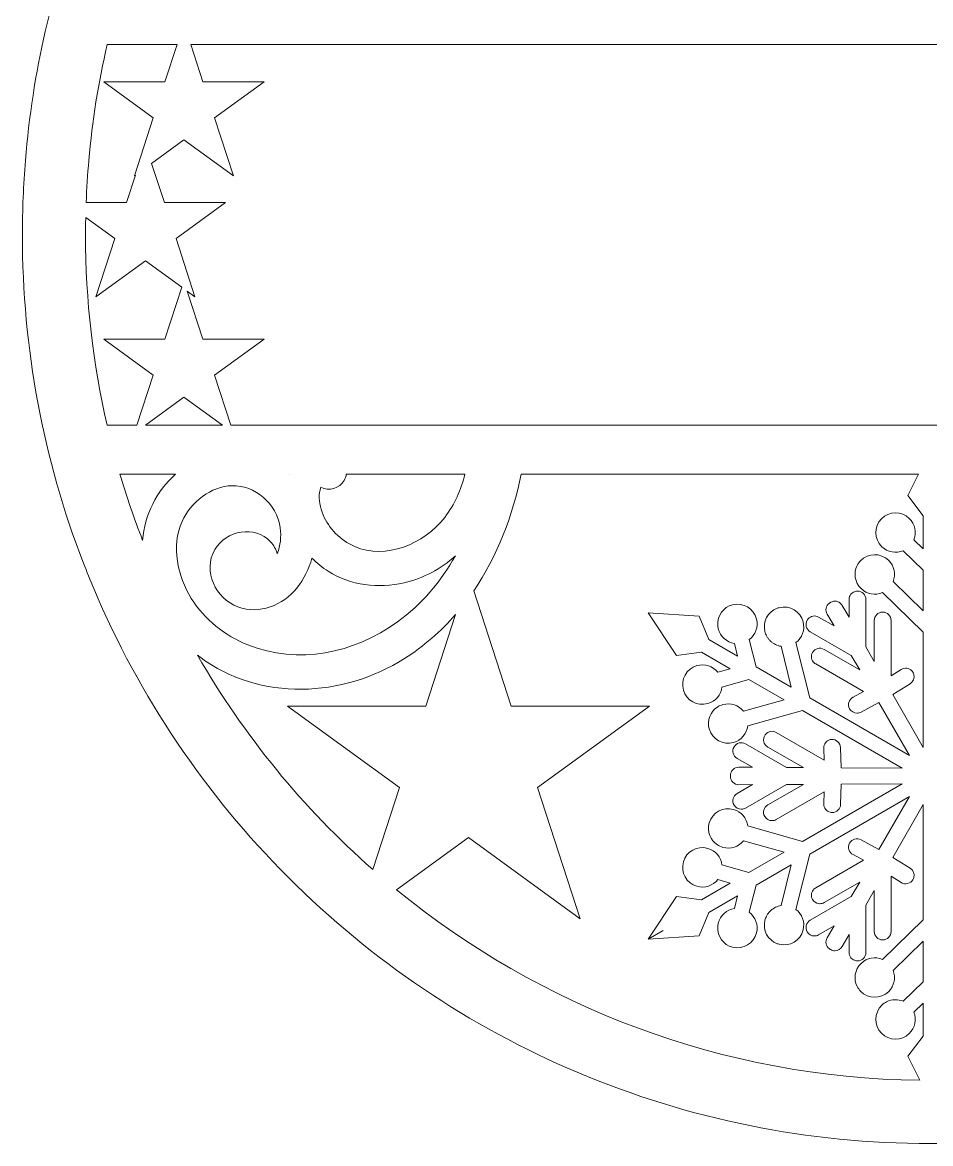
# Model space of a CAD drawing. Extents: x 246 to 394, y -640 to -438.
# Drawn here: x 245.6 to 320, y -640 to -548.1 of the extents above; entities that cross this region are included whole.
import ezdxf

# ---------------------------------------------------------------- set-up
doc = ezdxf.new("R2010")
doc.units = 0
doc.header["$MEASUREMENT"] = 0
doc.layers.add('Layer 1', color=7, linetype='Continuous', lineweight=0)

msp = doc.modelspace()

# ---------------------------------------------------------------- linework, layer by layer
at = {"layer": 'Layer 1'}
for points, knots in [([(394.198, -559.449), (393.622, -552.3), (392.027, -545.335), (389.434, -538.656), (389.165, -537.96), (388.884, -537.267), (388.592, -536.578), (387.313, -533.554), (385.846, -530.634), (384.195, -527.828), (383.716, -527.014), (383.222, -526.209), (382.713, -525.414), (381.444, -523.435), (380.081, -521.517), (378.626, -519.662), (382.792, -522.693), (389.454, -523.118), (392.538, -518.351), (393.004, -517.635), (392.378, -516.842), (391.641, -516.78), (386.961, -516.404), (384.298, -511.363), (383.151, -507.365), (381.705, -502.358), (381.176, -496.789), (377.512, -492.777), (375.919, -491.032), (373.965, -489.822), (371.838, -488.987), (374.557, -488.632), (377.213, -487.965), (379.702, -486.727), (384.34, -484.426), (388.213, -480.031), (388.415, -474.67), (388.644, -468.739), (384.646, -463.649), (380.036, -460.395), (375.05, -456.869), (369.154, -455.006), (363.96, -451.856), (361.463, -450.34), (359.356, -448.497), (357.409, -446.335), (355.699, -444.422), (353.974, -442.392), (351.687, -441.147), (346.576, -438.366), (340.666, -440.994), (337.314, -445.25), (335.457, -447.614), (334.22, -450.354), (333.135, -453.135), (331.911, -456.285), (330.764, -459.47), (329.589, -462.641), (329.38, -463.204), (329.171, -463.76), (328.963, -464.323), (328.511, -462.655), (327.19, -461.285), (325.451, -460.506), (324.026, -459.866), (322.42, -459.456), (320.883, -459.226), (320.59, -459.182), (320.294, -459.161), (320, -459.155), (319.706, -459.161), (319.41, -459.182), (319.117, -459.226), (317.58, -459.456), (315.974, -459.866), (314.549, -460.506), (312.81, -461.285), (311.489, -462.655), (311.037, -464.323), (310.829, -463.76), (310.62, -463.204), (310.411, -462.641), (309.236, -459.47), (308.089, -456.285), (306.865, -453.135), (305.78, -450.354), (304.543, -447.614), (302.686, -445.25), (299.334, -440.994), (293.424, -438.366), (288.313, -441.147), (286.026, -442.392), (284.301, -444.422), (282.591, -446.335), (280.644, -448.497), (278.537, -450.34), (276.04, -451.856), (270.846, -455.006), (264.95, -456.869), (259.964, -460.395), (255.354, -463.649), (251.356, -468.739), (251.585, -474.67), (251.787, -480.031), (255.66, -484.426), (260.298, -486.727), (262.787, -487.965), (265.443, -488.632), (268.162, -488.987), (266.035, -489.822), (264.081, -491.032), (262.488, -492.777), (258.824, -496.789), (258.295, -502.358), (256.849, -507.365), (255.702, -511.363), (253.039, -516.404), (248.359, -516.78), (247.622, -516.842), (246.996, -517.635), (247.462, -518.351), (250.546, -523.118), (257.208, -522.693), (261.374, -519.662), (259.919, -521.517), (258.556, -523.435), (257.287, -525.414), (256.778, -526.209), (256.284, -527.014), (255.805, -527.828), (254.154, -530.634), (252.687, -533.554), (251.408, -536.578), (251.116, -537.267), (250.835, -537.96), (250.566, -538.656), (247.973, -545.335), (246.378, -552.3), (245.802, -559.449), (245.639, -561.47), (245.556, -563.507), (245.556, -565.556), (245.556, -574.849), (247.24, -583.889), (250.566, -592.457), (250.835, -593.152), (251.116, -593.844), (251.408, -594.534), (255.156, -603.398), (260.524, -611.359), (267.36, -618.196), (274.196, -625.031), (282.157, -630.399), (291.022, -634.149), (300.202, -638.03), (309.951, -640), (320, -640), (330.049, -640), (339.798, -638.03), (348.978, -634.149), (357.843, -630.399), (365.804, -625.031), (372.64, -618.196), (379.476, -611.359), (384.844, -603.398), (388.592, -594.534), (388.884, -593.844), (389.165, -593.152), (389.434, -592.457), (392.76, -583.889), (394.444, -574.849), (394.444, -565.556), (394.444, -563.507), (394.361, -561.47), (394.198, -559.449)], [0, 0, 0, 0, 1, 1, 1, 2, 2, 2, 3, 3, 3, 4, 4, 4, 5, 5, 5, 6, 6, 6, 7, 7, 7, 8, 8, 8, 9, 9, 9, 10, 10, 10, 11, 11, 11, 12, 12, 12, 13, 13, 13, 14, 14, 14, 15, 15, 15, 16, 16, 16, 17, 17, 17, 18, 18, 18, 19, 19, 19, 20, 20, 20, 21, 21, 21, 22, 22, 22, 23, 23, 23, 24, 24, 24, 25, 25, 25, 26, 26, 26, 27, 27, 27, 28, 28, 28, 29, 29, 29, 30, 30, 30, 31, 31, 31, 32, 32, 32, 33, 33, 33, 34, 34, 34, 35, 35, 35, 36, 36, 36, 37, 37, 37, 38, 38, 38, 39, 39, 39, 40, 40, 40, 41, 41, 41, 42, 42, 42, 43, 43, 43, 44, 44, 44, 45, 45, 45, 46, 46, 46, 47, 47, 47, 48, 48, 48, 49, 49, 49, 50, 50, 50, 51, 51, 51, 52, 52, 52, 53, 53, 53, 54, 54, 54, 55, 55, 55, 56, 56, 56, 57, 57, 57, 58, 58, 58, 58]), ([(250.997, -559.449), (251.28, -556.218), (251.789, -553.051), (252.502, -549.962), (252.502, -549.962), (258.231, -549.962), (258.231, -549.962), (258.231, -549.962), (257.243, -553.002), (257.243, -553.002), (257.243, -553.002), (252.225, -553.002), (252.225, -553.002), (252.225, -553.002), (256.284, -555.951), (256.284, -555.951), (256.284, -555.951), (254.734, -560.724), (254.734, -560.724), (254.734, -560.724), (254.818, -560.662), (254.818, -560.662), (254.818, -560.662), (254.089, -562.907), (254.089, -562.907), (254.089, -562.907), (250.781, -562.907), (250.781, -562.907), (250.825, -561.747), (250.897, -560.594), (250.997, -559.449)], [0, 0, 0, 0, 1, 1, 1, 2, 2, 2, 3, 3, 3, 4, 4, 4, 5, 5, 5, 6, 6, 6, 7, 7, 7, 8, 8, 8, 9, 9, 9, 10, 10, 10, 10]), ([(381.852, -565.857), (381.852, -565.857), (380.301, -570.629), (380.301, -570.629), (380.301, -570.629), (380.927, -570.174), (380.927, -570.174), (380.927, -570.174), (379.656, -574.085), (379.656, -574.085), (379.656, -574.085), (374.638, -574.085), (374.638, -574.085), (374.638, -574.085), (378.698, -577.034), (378.698, -577.034), (378.698, -577.034), (377.36, -581.151), (377.36, -581.151), (377.36, -581.151), (374.692, -581.151), (374.692, -581.151), (374.692, -581.151), (320, -581.151), (320, -581.151), (320, -581.151), (265.308, -581.151), (265.308, -581.151), (265.308, -581.151), (262.64, -581.151), (262.64, -581.151), (262.64, -581.151), (261.302, -577.034), (261.302, -577.034), (261.302, -577.034), (265.362, -574.085), (265.362, -574.085), (265.362, -574.085), (260.344, -574.085), (260.344, -574.085), (260.344, -574.085), (259.073, -570.174), (259.073, -570.174), (259.073, -570.174), (259.699, -570.629), (259.699, -570.629), (259.699, -570.629), (258.148, -565.857), (258.148, -565.857), (258.148, -565.857), (262.208, -562.907), (262.208, -562.907), (262.208, -562.907), (257.19, -562.907), (257.19, -562.907), (257.19, -562.907), (256.147, -559.697), (256.147, -559.697), (256.147, -559.697), (258.793, -557.774), (258.793, -557.774), (258.793, -557.774), (262.853, -560.724), (262.853, -560.724), (262.853, -560.724), (261.302, -555.951), (261.302, -555.951), (261.302, -555.951), (265.362, -553.002), (265.362, -553.002), (265.362, -553.002), (260.344, -553.002), (260.344, -553.002), (260.344, -553.002), (259.356, -549.962), (259.356, -549.962), (259.356, -549.962), (265.308, -549.962), (265.308, -549.962), (265.308, -549.962), (320, -549.962), (320, -549.962), (320, -549.962), (374.692, -549.962), (374.692, -549.962), (374.692, -549.962), (380.644, -549.962), (380.644, -549.962), (380.644, -549.962), (379.656, -553.002), (379.656, -553.002), (379.656, -553.002), (374.638, -553.002), (374.638, -553.002), (374.638, -553.002), (378.698, -555.951), (378.698, -555.951), (378.698, -555.951), (377.147, -560.724), (377.147, -560.724), (377.147, -560.724), (381.207, -557.774), (381.207, -557.774), (381.207, -557.774), (383.853, -559.697), (383.853, -559.697), (383.853, -559.697), (382.81, -562.907), (382.81, -562.907), (382.81, -562.907), (377.792, -562.907), (377.792, -562.907), (377.792, -562.907), (381.852, -565.857), (381.852, -565.857)], [0, 0, 0, 0, 1, 1, 1, 2, 2, 2, 3, 3, 3, 4, 4, 4, 5, 5, 5, 6, 6, 6, 7, 7, 7, 8, 8, 8, 9, 9, 9, 10, 10, 10, 11, 11, 11, 12, 12, 12, 13, 13, 13, 14, 14, 14, 15, 15, 15, 16, 16, 16, 17, 17, 17, 18, 18, 18, 19, 19, 19, 20, 20, 20, 21, 21, 21, 22, 22, 22, 23, 23, 23, 24, 24, 24, 25, 25, 25, 26, 26, 26, 27, 27, 27, 28, 28, 28, 29, 29, 29, 30, 30, 30, 31, 31, 31, 32, 32, 32, 33, 33, 33, 34, 34, 34, 35, 35, 35, 36, 36, 36, 37, 37, 37, 38, 38, 38, 38]), ([(250.745, -564.124), (250.745, -564.124), (253.13, -565.857), (253.13, -565.857), (253.13, -565.857), (251.58, -570.629), (251.58, -570.629), (251.58, -570.629), (255.639, -567.679), (255.639, -567.679), (255.639, -567.679), (258.62, -569.845), (258.62, -569.845), (258.62, -569.845), (257.243, -574.085), (257.243, -574.085), (257.243, -574.085), (252.225, -574.085), (252.225, -574.085), (252.225, -574.085), (256.284, -577.034), (256.284, -577.034), (256.284, -577.034), (254.947, -581.151), (254.947, -581.151), (254.947, -581.151), (252.5, -581.151), (252.5, -581.151), (251.342, -576.137), (250.73, -570.917), (250.73, -565.556), (250.73, -565.078), (250.736, -564.6), (250.745, -564.124)], [0, 0, 0, 0, 1, 1, 1, 2, 2, 2, 3, 3, 3, 4, 4, 4, 5, 5, 5, 6, 6, 6, 7, 7, 7, 8, 8, 8, 9, 9, 9, 10, 10, 10, 11, 11, 11, 11]), ([(255.636, -581.151), (255.636, -581.151), (258.793, -578.857), (258.793, -578.857), (258.793, -578.857), (261.951, -581.151), (261.951, -581.151), (261.951, -581.151), (255.636, -581.151), (255.636, -581.151)], [0, 0, 0, 0, 1, 1, 1, 2, 2, 2, 3, 3, 3, 3]), ([(258.106, -585.149), (256.538, -586.54), (255.585, -588.493), (255.407, -590.579), (254.716, -588.803), (254.097, -586.992), (253.552, -585.149), (253.552, -585.149), (258.106, -585.149), (258.106, -585.149)], [0, 0, 0, 0, 1, 1, 1, 2, 2, 2, 3, 3, 3, 3]), ([(267.417, -585.149), (267.417, -585.149), (267.418, -585.149), (267.418, -585.149), (267.418, -585.149), (267.418, -585.149), (267.418, -585.15), (267.417, -585.149), (267.417, -585.149), (267.417, -585.149)], [0, 0, 0, 0, 1, 1, 1, 2, 2, 2, 3, 3, 3, 3]), ([(280.177, -588.693), (278.482, -590.896), (275.322, -592.185), (272.794, -591.085), (271.632, -590.579), (270.646, -589.582), (270.207, -588.493), (269.946, -587.846), (269.83, -587.301), (269.915, -586.629), (269.92, -586.589), (269.999, -586.32), (270.025, -586.208), (270.638, -586.636), (271.581, -586.271), (271.925, -585.682), (272.028, -585.506), (272.087, -585.326), (272.107, -585.149), (272.107, -585.149), (281.834, -585.149), (281.834, -585.149), (281.511, -586.423), (280.985, -587.643), (280.177, -588.693)], [0, 0, 0, 0, 1, 1, 1, 2, 2, 2, 3, 3, 3, 4, 4, 4, 5, 5, 5, 6, 6, 6, 7, 7, 7, 8, 8, 8, 8]), ([(276.233, -619.209), (276.233, -619.209), (282.123, -614.93), (282.123, -614.93), (282.123, -614.93), (291.289, -621.59), (291.289, -621.59), (291.289, -621.59), (287.788, -610.814), (287.788, -610.814), (287.788, -610.814), (296.955, -604.154), (296.955, -604.154), (296.955, -604.154), (285.624, -604.154), (285.624, -604.154), (285.624, -604.154), (282.554, -594.706), (282.554, -594.706), (284.491, -591.863), (285.768, -588.549), (286.441, -585.149), (286.441, -585.149), (319.01, -585.149), (319.01, -585.149), (319.01, -585.149), (318.137, -586.912), (318.137, -586.912), (318.137, -586.912), (319.403, -588.557), (319.403, -588.557), (319.403, -588.557), (319.403, -591.272), (319.403, -591.272), (319.403, -591.272), (318.632, -590.524), (318.632, -590.524), (318.861, -589.937), (318.733, -589.245), (318.252, -588.778), (317.612, -588.157), (316.589, -588.172), (315.968, -588.812), (315.346, -589.452), (315.361, -590.475), (316.001, -591.096), (316.482, -591.563), (317.178, -591.671), (317.758, -591.424), (317.758, -591.424), (319.403, -593.02), (319.403, -593.02), (319.403, -593.02), (319.403, -596.356), (319.403, -596.356), (319.403, -596.356), (316.928, -593.955), (316.928, -593.955), (317.157, -593.368), (317.029, -592.675), (316.548, -592.208), (315.907, -591.587), (314.885, -591.602), (314.263, -592.243), (314.147, -592.363), (314.052, -592.496), (313.981, -592.638), (313.669, -593.252), (313.777, -594.022), (314.298, -594.527), (314.778, -594.994), (315.475, -595.102), (316.055, -594.855), (316.055, -594.855), (319.403, -598.104), (319.403, -598.104), (319.403, -598.104), (319.403, -607.552), (319.403, -607.552), (319.403, -607.552), (316.918, -603.197), (316.918, -603.197), (316.918, -603.197), (318.323, -602.327), (318.323, -602.327), (318.586, -602.164), (318.702, -601.853), (318.628, -601.569), (318.611, -601.503), (318.584, -601.439), (318.547, -601.378), (318.522, -601.337), (318.493, -601.3), (318.462, -601.267), (318.241, -601.034), (317.88, -600.979), (317.597, -601.154), (317.597, -601.154), (316.761, -601.672), (316.761, -601.672), (316.761, -601.672), (316.761, -601.671), (316.761, -601.671), (316.761, -601.671), (316.761, -597.138), (316.761, -597.138), (316.761, -596.756), (316.452, -596.448), (316.072, -596.448), (315.69, -596.448), (315.382, -596.756), (315.382, -597.138), (315.382, -597.138), (315.382, -600.504), (315.382, -600.504), (315.382, -600.504), (314.696, -599.302), (314.696, -599.302), (314.696, -599.302), (314.696, -595.426), (314.696, -595.426), (314.696, -595.045), (314.387, -594.736), (314.006, -594.736), (313.887, -594.736), (313.775, -594.766), (313.677, -594.819), (313.618, -594.851), (313.565, -594.891), (313.518, -594.938), (313.503, -594.954), (313.488, -594.97), (313.474, -594.987), (313.375, -595.106), (313.316, -595.259), (313.316, -595.426), (313.316, -595.426), (313.316, -596.884), (313.316, -596.884), (313.316, -596.884), (312.761, -595.91), (312.761, -595.91), (312.737, -595.869), (312.71, -595.831), (312.68, -595.797), (312.468, -595.555), (312.109, -595.488), (311.82, -595.653), (311.811, -595.658), (311.803, -595.664), (311.794, -595.669), (311.785, -595.674), (311.776, -595.678), (311.767, -595.683), (311.747, -595.695), (311.727, -595.708), (311.708, -595.722), (311.426, -595.928), (311.34, -596.318), (311.52, -596.627), (311.52, -596.627), (312.085, -597.594), (312.085, -597.594), (312.085, -597.594), (310.823, -596.865), (310.823, -596.865), (310.534, -596.699), (310.175, -596.764), (309.962, -597.004), (309.932, -597.039), (309.904, -597.076), (309.88, -597.118), (309.69, -597.448), (309.803, -597.869), (310.133, -598.06), (310.133, -598.06), (313.489, -599.998), (313.489, -599.998), (313.489, -599.998), (314.188, -601.194), (314.188, -601.194), (314.188, -601.194), (311.272, -599.51), (311.272, -599.51), (310.942, -599.319), (310.52, -599.433), (310.33, -599.763), (310.163, -600.051), (310.229, -600.41), (310.469, -600.623), (310.503, -600.654), (310.541, -600.681), (310.582, -600.705), (310.582, -600.705), (314.509, -602.972), (314.509, -602.972), (314.509, -602.972), (313.644, -603.437), (313.644, -603.437), (313.307, -603.617), (313.182, -604.036), (313.362, -604.371), (313.486, -604.603), (313.724, -604.735), (313.97, -604.735), (314.081, -604.735), (314.192, -604.708), (314.296, -604.653), (314.296, -604.653), (315.752, -603.871), (315.752, -603.871), (315.752, -603.871), (318.281, -608.199), (318.281, -608.199), (318.281, -608.199), (310.099, -603.476), (310.099, -603.476), (310.099, -603.476), (308.959, -598.952), (308.959, -598.952), (309.463, -598.572), (309.717, -597.915), (309.554, -597.266), (309.335, -596.401), (308.458, -595.876), (307.592, -596.094), (307.538, -596.107), (307.485, -596.123), (307.434, -596.142), (306.664, -596.422), (306.216, -597.244), (306.42, -598.055), (306.451, -598.177), (306.495, -598.292), (306.55, -598.399), (306.586, -598.471), (306.628, -598.539), (306.674, -598.603), (306.72, -598.667), (306.771, -598.727), (306.825, -598.783), (306.879, -598.839), (306.937, -598.891), (306.999, -598.939), (307.03, -598.963), (307.061, -598.985), (307.094, -599.007), (307.223, -599.092), (307.365, -599.16), (307.514, -599.205), (307.588, -599.228), (307.665, -599.246), (307.743, -599.258), (307.743, -599.258), (308.585, -602.601), (308.585, -602.601), (308.585, -602.601), (305.696, -600.933), (305.696, -600.933), (305.696, -600.933), (305.136, -598.712), (305.136, -598.712), (305.639, -598.333), (305.895, -597.676), (305.731, -597.027), (305.513, -596.161), (304.635, -595.636), (303.769, -595.855), (303.012, -596.045), (302.516, -596.741), (302.55, -597.492), (302.554, -597.6), (302.57, -597.708), (302.597, -597.816), (302.761, -598.466), (303.297, -598.923), (303.92, -599.019), (303.92, -599.019), (304.182, -600.059), (304.182, -600.059), (304.182, -600.059), (301.831, -598.702), (301.831, -598.702), (301.831, -598.702), (301.039, -596.784), (301.039, -596.784), (301.039, -596.784), (296.85, -596.516), (296.85, -596.516), (296.85, -596.516), (299.176, -600.01), (299.176, -600.01), (299.176, -600.01), (301.234, -599.737), (301.234, -599.737), (301.234, -599.737), (303.584, -601.095), (303.584, -601.095), (303.584, -601.095), (302.552, -601.388), (302.552, -601.388), (302.158, -600.896), (301.494, -600.661), (300.849, -600.844), (299.991, -601.088), (299.493, -601.981), (299.737, -602.84), (299.981, -603.698), (300.874, -604.196), (301.732, -603.952), (302.377, -603.769), (302.818, -603.22), (302.895, -602.595), (302.895, -602.595), (305.098, -601.968), (305.098, -601.968), (305.098, -601.968), (307.988, -603.637), (307.988, -603.637), (307.988, -603.637), (304.671, -604.579), (304.671, -604.579), (304.277, -604.087), (303.613, -603.852), (302.968, -604.035), (302.807, -604.081), (302.659, -604.149), (302.526, -604.236), (301.949, -604.613), (301.657, -605.333), (301.856, -606.03), (302.099, -606.889), (302.992, -607.387), (303.851, -607.143), (304.496, -606.96), (304.936, -606.411), (305.014, -605.785), (305.014, -605.785), (309.502, -604.511), (309.502, -604.511), (309.502, -604.511), (317.683, -609.234), (317.683, -609.234), (317.683, -609.234), (312.67, -609.208), (312.67, -609.208), (312.67, -609.208), (312.62, -607.557), (312.62, -607.557), (312.608, -607.176), (312.29, -606.876), (311.908, -606.889), (311.861, -606.89), (311.815, -606.896), (311.77, -606.907), (311.458, -606.981), (311.23, -607.266), (311.241, -607.599), (311.241, -607.599), (311.271, -608.582), (311.271, -608.582), (311.271, -608.582), (307.344, -606.314), (307.344, -606.314), (307.055, -606.148), (306.696, -606.214), (306.483, -606.454), (306.453, -606.488), (306.425, -606.526), (306.401, -606.567), (306.366, -606.629), (306.341, -606.694), (306.326, -606.76), (306.261, -607.047), (306.386, -607.355), (306.654, -607.509), (306.654, -607.509), (309.569, -609.193), (309.569, -609.193), (309.569, -609.193), (308.185, -609.186), (308.185, -609.186), (308.185, -609.186), (304.829, -607.248), (304.829, -607.248), (304.499, -607.057), (304.077, -607.17), (303.886, -607.5), (303.695, -607.83), (303.809, -608.252), (304.139, -608.442), (304.139, -608.442), (305.401, -609.171), (305.401, -609.171), (305.401, -609.171), (304.281, -609.166), (304.281, -609.166), (304.281, -609.166), (304.277, -609.166), (304.277, -609.166), (303.897, -609.166), (303.589, -609.472), (303.587, -609.852), (303.587, -609.862), (303.588, -609.872), (303.588, -609.882), (303.588, -609.892), (303.587, -609.902), (303.587, -609.912), (303.589, -610.292), (303.897, -610.599), (304.277, -610.599), (304.278, -610.599), (304.279, -610.598), (304.281, -610.598), (304.281, -610.598), (305.401, -610.592), (305.401, -610.592), (305.401, -610.592), (304.139, -611.322), (304.139, -611.322), (303.809, -611.512), (303.695, -611.934), (303.886, -612.264), (304.014, -612.485), (304.246, -612.609), (304.484, -612.609), (304.601, -612.609), (304.72, -612.579), (304.829, -612.516), (304.829, -612.516), (308.185, -610.579), (308.185, -610.579), (308.185, -610.579), (309.569, -610.571), (309.569, -610.571), (309.569, -610.571), (306.654, -612.255), (306.654, -612.255), (306.324, -612.445), (306.211, -612.867), (306.401, -613.197), (306.529, -613.418), (306.761, -613.542), (307, -613.542), (307.116, -613.542), (307.235, -613.512), (307.344, -613.449), (307.344, -613.449), (311.271, -611.182), (311.271, -611.182), (311.271, -611.182), (311.241, -612.165), (311.241, -612.165), (311.23, -612.498), (311.458, -612.783), (311.77, -612.857), (311.815, -612.868), (311.861, -612.874), (311.908, -612.876), (311.908, -612.876), (311.93, -612.876), (311.93, -612.876), (311.93, -612.876), (311.93, -612.876), (311.93, -612.876), (312.302, -612.876), (312.608, -612.581), (312.62, -612.207), (312.62, -612.207), (312.67, -610.555), (312.67, -610.555), (312.67, -610.555), (317.683, -610.53), (317.683, -610.53), (317.683, -610.53), (309.502, -615.254), (309.502, -615.254), (309.502, -615.254), (305.014, -613.979), (305.014, -613.979), (304.937, -613.353), (304.496, -612.804), (303.851, -612.62), (302.992, -612.377), (302.099, -612.875), (301.856, -613.733), (301.657, -614.431), (301.949, -615.151), (302.526, -615.528), (302.659, -615.615), (302.807, -615.683), (302.968, -615.729), (303.613, -615.912), (304.277, -615.677), (304.671, -615.185), (304.671, -615.185), (307.988, -616.127), (307.988, -616.127), (307.988, -616.127), (305.098, -617.796), (305.098, -617.796), (305.098, -617.796), (302.895, -617.17), (302.895, -617.17), (302.818, -616.544), (302.377, -615.995), (301.732, -615.812), (300.874, -615.568), (299.981, -616.066), (299.737, -616.925), (299.493, -617.783), (299.991, -618.676), (300.849, -618.92), (301.494, -619.103), (302.158, -618.868), (302.552, -618.376), (302.552, -618.376), (303.584, -618.669), (303.584, -618.669), (303.584, -618.669), (301.234, -620.027), (301.234, -620.027), (301.234, -620.027), (299.176, -619.753), (299.176, -619.753), (299.176, -619.753), (296.85, -623.248), (296.85, -623.248), (296.85, -623.248), (298.076, -622.54), (298.076, -622.54), (298.076, -622.54), (296.85, -623.248), (296.85, -623.248), (296.85, -623.248), (301.039, -622.98), (301.039, -622.98), (301.039, -622.98), (301.831, -621.062), (301.831, -621.062), (301.831, -621.062), (304.182, -619.705), (304.182, -619.705), (304.182, -619.705), (303.92, -620.746), (303.92, -620.746), (303.297, -620.841), (302.761, -621.299), (302.597, -621.948), (302.57, -622.056), (302.554, -622.165), (302.55, -622.272), (302.516, -623.022), (303.012, -623.719), (303.769, -623.909), (304.635, -624.127), (305.513, -623.603), (305.731, -622.738), (305.895, -622.088), (305.639, -621.431), (305.136, -621.052), (305.136, -621.052), (305.696, -618.83), (305.696, -618.83), (305.696, -618.83), (308.585, -617.162), (308.585, -617.162), (308.585, -617.162), (307.743, -620.506), (307.743, -620.506), (307.665, -620.518), (307.588, -620.535), (307.514, -620.558), (307.365, -620.604), (307.223, -620.671), (307.094, -620.757), (307.061, -620.779), (307.03, -620.801), (306.999, -620.825), (306.937, -620.872), (306.879, -620.924), (306.825, -620.981), (306.771, -621.037), (306.72, -621.097), (306.674, -621.161), (306.628, -621.225), (306.586, -621.293), (306.55, -621.365), (306.495, -621.472), (306.451, -621.587), (306.42, -621.709), (306.216, -622.52), (306.664, -623.342), (307.434, -623.622), (307.485, -623.64), (307.538, -623.657), (307.592, -623.67), (308.458, -623.888), (309.335, -623.364), (309.554, -622.498), (309.717, -621.849), (309.463, -621.192), (308.959, -620.813), (308.959, -620.813), (310.099, -616.288), (310.099, -616.288), (310.099, -616.288), (318.281, -611.565), (318.281, -611.565), (318.281, -611.565), (315.752, -615.893), (315.752, -615.893), (315.752, -615.893), (314.296, -615.111), (314.296, -615.111), (313.96, -614.931), (313.543, -615.057), (313.362, -615.393), (313.182, -615.728), (313.307, -616.146), (313.644, -616.326), (313.644, -616.326), (314.51, -616.792), (314.51, -616.792), (314.51, -616.792), (310.582, -619.059), (310.582, -619.059), (310.541, -619.083), (310.503, -619.11), (310.469, -619.141), (310.229, -619.353), (310.163, -619.713), (310.33, -620.001), (310.441, -620.195), (310.633, -620.314), (310.839, -620.341), (310.868, -620.345), (310.898, -620.347), (310.928, -620.347), (311.045, -620.347), (311.163, -620.317), (311.272, -620.254), (311.272, -620.254), (314.188, -618.57), (314.188, -618.57), (314.188, -618.57), (313.489, -619.766), (313.489, -619.766), (313.489, -619.766), (310.133, -621.704), (310.133, -621.704), (309.803, -621.894), (309.69, -622.316), (309.88, -622.646), (310.008, -622.868), (310.24, -622.991), (310.479, -622.991), (310.595, -622.991), (310.714, -622.961), (310.823, -622.898), (310.823, -622.898), (312.085, -622.17), (312.085, -622.17), (312.085, -622.17), (311.52, -623.137), (311.52, -623.137), (311.34, -623.446), (311.426, -623.836), (311.708, -624.042), (311.727, -624.056), (311.747, -624.069), (311.767, -624.081), (311.776, -624.086), (311.785, -624.09), (311.794, -624.094), (311.794, -624.094), (311.794, -624.095), (311.794, -624.095), (311.803, -624.1), (311.811, -624.106), (311.82, -624.111), (311.928, -624.173), (312.045, -624.202), (312.161, -624.202), (312.401, -624.202), (312.633, -624.077), (312.761, -623.853), (312.761, -623.853), (313.316, -622.88), (313.316, -622.88), (313.316, -622.88), (313.316, -624.338), (313.316, -624.338), (313.316, -624.505), (313.375, -624.658), (313.474, -624.777), (313.488, -624.794), (313.503, -624.81), (313.518, -624.826), (313.565, -624.873), (313.618, -624.913), (313.677, -624.945), (313.775, -624.998), (313.887, -625.028), (314.006, -625.028), (314.387, -625.028), (314.696, -624.719), (314.696, -624.338), (314.696, -624.338), (314.696, -620.462), (314.696, -620.462), (314.696, -620.462), (315.382, -619.26), (315.382, -619.26), (315.382, -619.26), (315.382, -622.627), (315.382, -622.627), (315.382, -623.007), (315.69, -623.317), (316.072, -623.317), (316.452, -623.317), (316.761, -623.007), (316.761, -622.627), (316.761, -622.627), (316.761, -618.092), (316.761, -618.092), (316.761, -618.092), (317.597, -618.61), (317.597, -618.61), (317.71, -618.679), (317.836, -618.713), (317.96, -618.713), (318.162, -618.713), (318.36, -618.624), (318.494, -618.461), (318.513, -618.437), (318.53, -618.412), (318.547, -618.386), (318.584, -618.325), (318.611, -618.261), (318.628, -618.195), (318.702, -617.911), (318.586, -617.599), (318.323, -617.436), (318.323, -617.436), (316.918, -616.567), (316.918, -616.567), (316.918, -616.567), (319.403, -612.213), (319.403, -612.213), (319.403, -612.213), (319.403, -621.66), (319.403, -621.66), (319.403, -621.66), (316.055, -624.909), (316.055, -624.909), (315.475, -624.663), (314.778, -624.77), (314.298, -625.237), (313.777, -625.742), (313.669, -626.512), (313.981, -627.126), (314.052, -627.268), (314.147, -627.401), (314.263, -627.521), (314.885, -628.162), (315.907, -628.177), (316.548, -627.556), (317.029, -627.089), (317.157, -626.396), (316.928, -625.809), (316.928, -625.809), (319.403, -623.408), (319.403, -623.408), (319.403, -623.408), (319.403, -626.744), (319.403, -626.744), (319.403, -626.744), (317.758, -628.34), (317.758, -628.34), (317.323, -628.155), (316.823, -628.169), (316.397, -628.385), (316.255, -628.457), (316.122, -628.551), (316.001, -628.668), (315.361, -629.289), (315.346, -630.312), (315.968, -630.952), (316.589, -631.592), (317.612, -631.608), (318.252, -630.986), (318.733, -630.52), (318.861, -629.827), (318.632, -629.239), (318.632, -629.239), (319.403, -628.492), (319.403, -628.492), (319.403, -628.492), (319.403, -631.207), (319.403, -631.207), (319.403, -631.207), (318.137, -632.852), (318.137, -632.852), (318.137, -632.852), (319.111, -634.818), (319.111, -634.818), (302.87, -634.612), (287.958, -628.792), (276.233, -619.209)], [0, 0, 0, 0, 1, 1, 1, 2, 2, 2, 3, 3, 3, 4, 4, 4, 5, 5, 5, 6, 6, 6, 7, 7, 7, 8, 8, 8, 9, 9, 9, 10, 10, 10, 11, 11, 11, 12, 12, 12, 13, 13, 13, 14, 14, 14, 15, 15, 15, 16, 16, 16, 17, 17, 17, 18, 18, 18, 19, 19, 19, 20, 20, 20, 21, 21, 21, 22, 22, 22, 23, 23, 23, 24, 24, 24, 25, 25, 25, 26, 26, 26, 27, 27, 27, 28, 28, 28, 29, 29, 29, 30, 30, 30, 31, 31, 31, 32, 32, 32, 33, 33, 33, 34, 34, 34, 35, 35, 35, 36, 36, 36, 37, 37, 37, 38, 38, 38, 39, 39, 39, 40, 40, 40, 41, 41, 41, 42, 42, 42, 43, 43, 43, 44, 44, 44, 45, 45, 45, 46, 46, 46, 47, 47, 47, 48, 48, 48, 49, 49, 49, 50, 50, 50, 51, 51, 51, 52, 52, 52, 53, 53, 53, 54, 54, 54, 55, 55, 55, 56, 56, 56, 57, 57, 57, 58, 58, 58, 59, 59, 59, 60, 60, 60, 61, 61, 61, 62, 62, 62, 63, 63, 63, 64, 64, 64, 65, 65, 65, 66, 66, 66, 67, 67, 67, 68, 68, 68, 69, 69, 69, 70, 70, 70, 71, 71, 71, 72, 72, 72, 73, 73, 73, 74, 74, 74, 75, 75, 75, 76, 76, 76, 77, 77, 77, 78, 78, 78, 79, 79, 79, 80, 80, 80, 81, 81, 81, 82, 82, 82, 83, 83, 83, 84, 84, 84, 85, 85, 85, 86, 86, 86, 87, 87, 87, 88, 88, 88, 89, 89, 89, 90, 90, 90, 91, 91, 91, 92, 92, 92, 93, 93, 93, 94, 94, 94, 95, 95, 95, 96, 96, 96, 97, 97, 97, 98, 98, 98, 99, 99, 99, 100, 100, 100, 101, 101, 101, 102, 102, 102, 103, 103, 103, 104, 104, 104, 105, 105, 105, 106, 106, 106, 107, 107, 107, 108, 108, 108, 109, 109, 109, 110, 110, 110, 111, 111, 111, 112, 112, 112, 113, 113, 113, 114, 114, 114, 115, 115, 115, 116, 116, 116, 117, 117, 117, 118, 118, 118, 119, 119, 119, 120, 120, 120, 121, 121, 121, 122, 122, 122, 123, 123, 123, 124, 124, 124, 125, 125, 125, 126, 126, 126, 127, 127, 127, 128, 128, 128, 129, 129, 129, 130, 130, 130, 131, 131, 131, 132, 132, 132, 133, 133, 133, 134, 134, 134, 135, 135, 135, 136, 136, 136, 137, 137, 137, 138, 138, 138, 139, 139, 139, 140, 140, 140, 141, 141, 141, 142, 142, 142, 143, 143, 143, 144, 144, 144, 145, 145, 145, 146, 146, 146, 147, 147, 147, 148, 148, 148, 149, 149, 149, 150, 150, 150, 151, 151, 151, 152, 152, 152, 153, 153, 153, 154, 154, 154, 155, 155, 155, 156, 156, 156, 157, 157, 157, 158, 158, 158, 159, 159, 159, 160, 160, 160, 161, 161, 161, 162, 162, 162, 163, 163, 163, 164, 164, 164, 165, 165, 165, 166, 166, 166, 167, 167, 167, 168, 168, 168, 169, 169, 169, 170, 170, 170, 171, 171, 171, 172, 172, 172, 173, 173, 173, 174, 174, 174, 175, 175, 175, 176, 176, 176, 177, 177, 177, 178, 178, 178, 179, 179, 179, 180, 180, 180, 181, 181, 181, 182, 182, 182, 183, 183, 183, 184, 184, 184, 185, 185, 185, 186, 186, 186, 187, 187, 187, 188, 188, 188, 189, 189, 189, 190, 190, 190, 191, 191, 191, 192, 192, 192, 193, 193, 193, 194, 194, 194, 195, 195, 195, 196, 196, 196, 197, 197, 197, 198, 198, 198, 199, 199, 199, 200, 200, 200, 201, 201, 201, 202, 202, 202, 203, 203, 203, 204, 204, 204, 205, 205, 205, 206, 206, 206, 207, 207, 207, 208, 208, 208, 209, 209, 209, 210, 210, 210, 211, 211, 211, 212, 212, 212, 213, 213, 213, 214, 214, 214, 215, 215, 215, 216, 216, 216, 217, 217, 217, 218, 218, 218, 219, 219, 219, 220, 220, 220, 221, 221, 221, 222, 222, 222, 223, 223, 223, 224, 224, 224, 225, 225, 225, 226, 226, 226, 227, 227, 227, 228, 228, 228, 229, 229, 229, 230, 230, 230, 231, 231, 231, 232, 232, 232, 233, 233, 233, 234, 234, 234, 235, 235, 235, 236, 236, 236, 237, 237, 237, 238, 238, 238, 239, 239, 239, 240, 240, 240, 241, 241, 241, 242, 242, 242, 243, 243, 243, 244, 244, 244, 245, 245, 245, 246, 246, 246, 247, 247, 247, 248, 248, 248, 249, 249, 249, 250, 250, 250, 251, 251, 251, 252, 252, 252, 253, 253, 253, 254, 254, 254, 255, 255, 255, 256, 256, 256, 257, 257, 257, 258, 258, 258, 259, 259, 259, 260, 260, 260, 261, 261, 261, 262, 262, 262, 263, 263, 263, 264, 264, 264, 265, 265, 265, 266, 266, 266, 267, 267, 267, 268, 268, 268, 269, 269, 269, 270, 270, 270, 270]), ([(258.643, -589.02), (259.335, -587.451), (261.054, -586.133), (262.73, -586.1), (264.617, -586.062), (266.412, -587.537), (266.69, -589.565), (266.788, -590.274), (266.702, -591.004), (266.45, -591.671), (266.34, -591.311), (266.157, -590.975), (265.898, -590.693), (264.618, -589.297), (262.241, -589.764), (261.328, -591.335), (260.298, -593.107), (261.409, -595.348), (263.221, -596.025), (264.975, -596.68), (266.92, -595.889), (268.049, -594.485), (268.637, -593.753), (269.046, -592.916), (269.283, -592.036), (269.694, -592.443), (270.145, -592.807), (270.625, -593.113), (272.459, -594.285), (274.746, -594.524), (276.843, -594.049), (278.46, -593.683), (279.874, -592.9), (281.048, -591.843), (279.856, -593.946), (278.295, -595.819), (276.294, -597.256), (272.685, -599.85), (268.175, -600.808), (264.027, -599.134), (262.183, -598.39), (260.461, -597.055), (259.402, -595.336), (258.266, -593.492), (257.739, -591.065), (258.643, -589.02)], [0, 0, 0, 0, 1, 1, 1, 2, 2, 2, 3, 3, 3, 4, 4, 4, 5, 5, 5, 6, 6, 6, 7, 7, 7, 8, 8, 8, 9, 9, 9, 10, 10, 10, 11, 11, 11, 12, 12, 12, 13, 13, 13, 14, 14, 14, 15, 15, 15, 15]), ([(259.908, -599.981), (259.975, -600.032), (260.041, -600.084), (260.109, -600.134), (265.034, -603.812), (271.819, -603.456), (276.877, -600.261), (278.469, -599.256), (279.86, -598.031), (281.06, -596.648), (281.06, -596.648), (278.621, -604.154), (278.621, -604.154), (278.621, -604.154), (267.291, -604.154), (267.291, -604.154), (267.291, -604.154), (276.457, -610.814), (276.457, -610.814), (276.457, -610.814), (274.271, -617.544), (274.271, -617.544), (268.578, -612.53), (263.713, -606.597), (259.908, -599.981)], [0, 0, 0, 0, 1, 1, 1, 2, 2, 2, 3, 3, 3, 4, 4, 4, 5, 5, 5, 6, 6, 6, 7, 7, 7, 8, 8, 8, 8])]:
    msp.add_open_spline(points, degree=3, knots=knots, dxfattribs=at)

doc.saveas('drawing.dxf')
